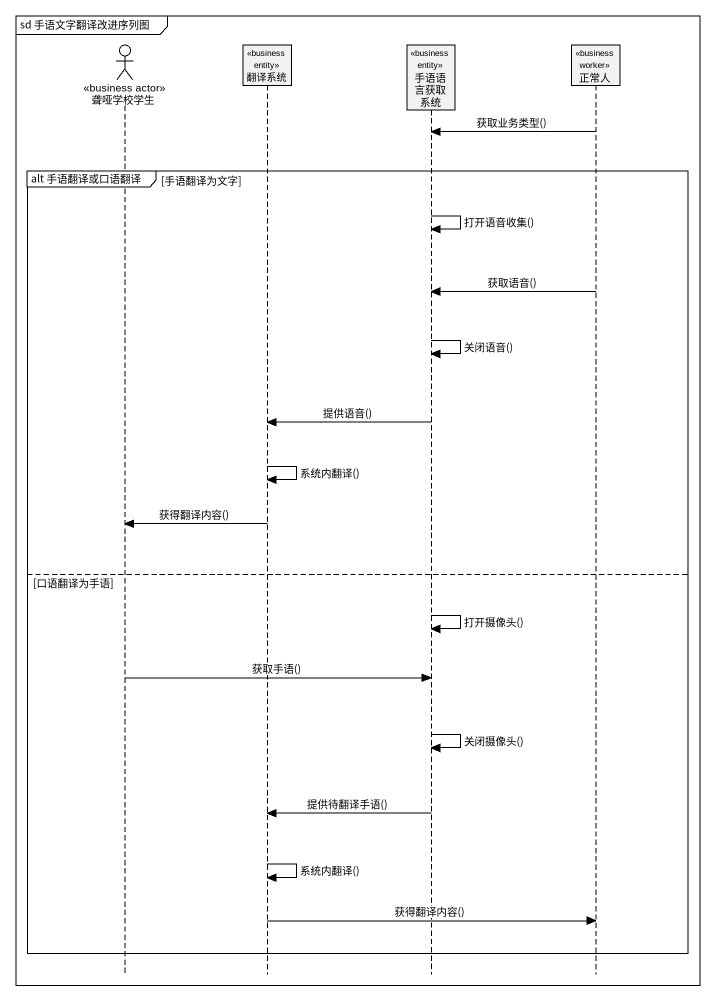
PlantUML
@startuml
mainframe sd 手语文字翻译改进序列图
hide footbox
actor 聋哑学校学生 <<business actor>>
participant 翻译系统 <<business entity>>
participant 手语语言获取系统 <<business entity>>
participant 正常人 <<business worker>>

正常人 -> 手语语言获取系统 : 获取业务类型()
group alt 手语翻译或口语翻译 [手语翻译为文字]
  手语语言获取系统 -> 手语语言获取系统 : 打开语音收集()
  正常人 -> 手语语言获取系统 : 获取语音()
  手语语言获取系统 -> 手语语言获取系统 : 关闭语音()
  手语语言获取系统 -> 翻译系统 : 提供语音()
  翻译系统 -> 翻译系统 : 系统内翻译()
  翻译系统 -> 聋哑学校学生 : 获得翻译内容()
else 口语翻译为手语
  手语语言获取系统 -> 手语语言获取系统 : 打开摄像头()
  聋哑学校学生 -> 手语语言获取系统 : 获取手语()
  手语语言获取系统 -> 手语语言获取系统 : 关闭摄像头()
  手语语言获取系统 -> 翻译系统 : 提供待翻译手语()
  翻译系统 -> 翻译系统 : 系统内翻译()
  翻译系统 -> 正常人 : 获得翻译内容()
end
@enduml
